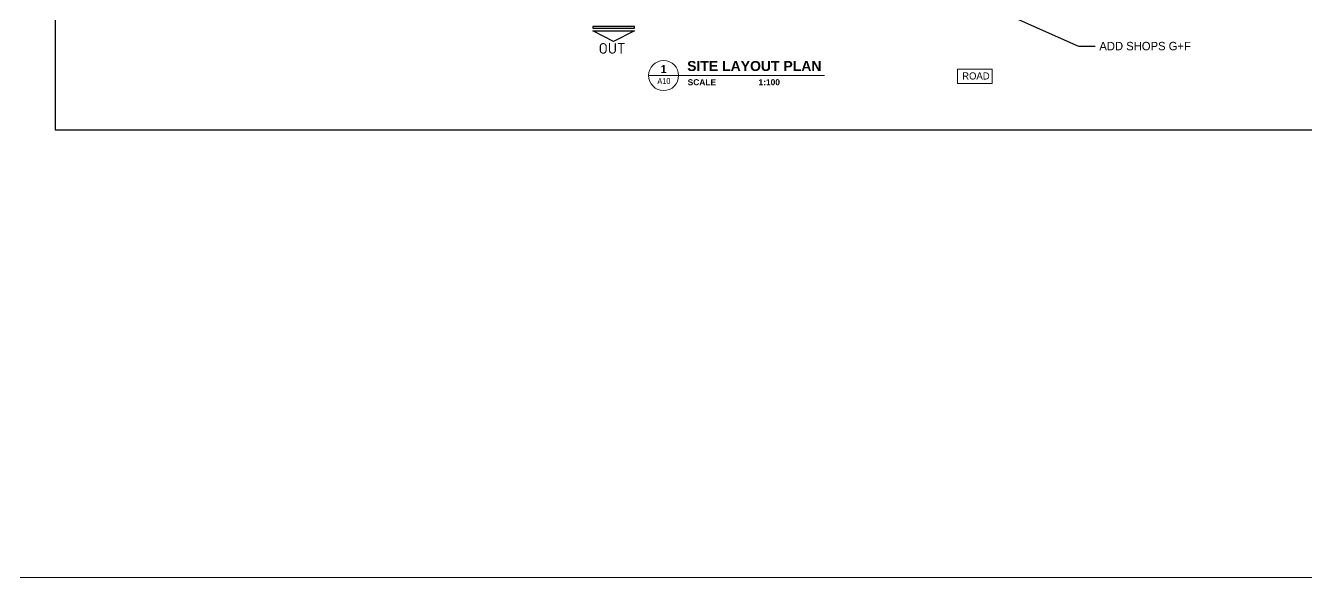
# Model space of a CAD drawing. Header units: millimetres. Extents: x -9083 to 924194, y -232449 to 321637.
# Drawn here: x 562087 to 658074, y 150635 to 191949 of the extents above; entities that cross this region are included whole.
import ezdxf
from ezdxf import colors
from ezdxf.entities.mleader import LeaderData, LeaderLine
from ezdxf.enums import TextEntityAlignment as Align
from ezdxf.math import Vec2, Vec3

# ---------------------------------------------------------------- set-up
doc = ezdxf.new("R2010")
doc.units = ezdxf.units.MM
doc.header["$LTSCALE"] = 400
doc.header["$MEASUREMENT"] = 0
doc.linetypes.add('HIDDEN', pattern=[0.375, 0.25, -0.125])
doc.layers.get('0').update_dxf_attribs({"lineweight": 0, "true_color": 0xff1414})
for name, color, linetype in [('-Wall', 12, 'Continuous'), ('A-TEXT35', 6, 'Continuous'), ('REV. CLOUD', 2, 'Continuous')]:
    doc.layers.add(name, color=color, linetype=linetype)
for name, color, linetype, lineweight in [('AR-PlotLimit', 30, 'HIDDEN', 0), ('DIM-IN', 6, 'Continuous', 9), ('REFER TILTLE 100', 7, 'Continuous', 5), ('TEXT DRAWING TITLE', 7, 'Continuous', 5)]:
    doc.layers.add(name, color=color, linetype=linetype, lineweight=lineweight)
doc.styles.add('arial', font='arial.ttf', dxfattribs={"width": 0.8, "height": 2.2})
doc.styles.add('ARIAL-TITLE', font='arialbd.ttf')
doc.styles.get("Standard").update_dxf_attribs({"font": 'GOTHIC.TTF', "height": 220})
doc.styles.add('style2 f', font='isocpeur.ttf', dxfattribs={"height": 25})

# ---------------------------------------------------------------- blocks, each defined once
blk = doc.blocks.new('A-DETAIL-TITLE-100')
at = {"layer": 'TEXT DRAWING TITLE', "linetype": 'Continuous'}
blk.add_line((0, 0), (-1500, 0), dxfattribs=at)
blk.add_circle((-750, 0), 750, dxfattribs=at)
at = {"layer": 'TEXT DRAWING TITLE', "style": 'ARIAL-TITLE'}
for tag, p, height in [('TITLE1', (450, 937), 500), ('SCALE1', (450, -480), 300), ('SCALE2', (2479, -480), 300)]:
    blk.add_attdef(tag, p, '', height=height, dxfattribs=at)
at = {"layer": 'TEXT DRAWING TITLE', "color": 7, "style": 'ARIAL-TITLE'}
blk.add_attdef('TITLE2_001', (435, 228), '', height=500, dxfattribs=at)
at = {"layer": 'TEXT DRAWING TITLE', "linetype": 'Continuous', "style": 'ARIAL-TITLE'}
blk.add_attdef('DRWG-NO', text='', height=400, dxfattribs=at).set_placement((-751, 326), align=Align.MIDDLE)
at = {"layer": 'TEXT DRAWING TITLE', "linetype": 'Continuous', "style": 'arial', "width": 0.8}
blk.add_attdef('DRAWING-REF', text='', height=300, dxfattribs=at).set_placement((-735, -270), align=Align.MIDDLE)

msp = doc.modelspace()

# ---------------------------------------------------------------- linework, layer by layer
at = {"layer": '-Wall', "ltscale": 0.02}
msp.add_lwpolyline([(675218.28376, 276754.70342), (564302.39933, 276754.70342), (564302.39933, 184157.19153), (675218.28376, 184157.19153)], close=True, dxfattribs=at)
at = {"color": 2}
msp.add_lwpolyline([(537021.82976, 321636.5501), (707496.37661, 321636.5501), (707496.37661, 150635.2698), (537021.82976, 150635.2698)], close=True, dxfattribs=at)
at = {"layer": 'AR-PlotLimit', "linetype": 'ByBlock', "lineweight": 15}
msp.add_lwpolyline([(631936.74787, 188686.09721), (634531.6319, 188686.09721), (634531.6319, 187608.00435), (631936.74787, 187608.00435)], close=True, dxfattribs=at)
at = {"layer": 'REV. CLOUD', "linetype": 'Continuous'}
for points in [[(604584.63987, 191565.59918), (607713.62192, 191565.59918), (606149.13089, 190772.06933), (606149.13089, 190772.06933)], [(604585.2477, 191759.71003), (607713.86646, 191759.71003), (607713.86646, 191890.38502), (604585.2477, 191890.38502)]]:
    msp.add_lwpolyline(points, close=True, dxfattribs=at)
at = {"layer": 'TEXT DRAWING TITLE'}
msp.add_line((611026.76505, 188207.88596), (621967.18218, 188207.88596), dxfattribs=at)

# ---------------------------------------------------------------- block references
ref = msp.add_blockref('A-DETAIL-TITLE-100', (611026.76505, 188207.88596), dxfattribs=dict(at, xscale=1.5, yscale=1.5, zscale=1.5))
ref.add_attrib('TITLE2_001', 'SITE LAYOUT PLAN', (611663.90693, 188550.59606), dxfattribs={"layer": 'REFER TILTLE 100', "color": 7, "height": 750, "style": 'ARIAL-TITLE'})
ref.add_attrib('DRWG-NO', '1', dxfattribs={"layer": 'REFER TILTLE 100', "linetype": 'Continuous', "height": 600, "style": 'ARIAL-TITLE'}).set_placement((609900.11317, 188696.14858), align=Align.MIDDLE)
ref.add_attrib('DRAWING-REF', 'A10', dxfattribs={"layer": 'REFER TILTLE 100', "linetype": 'Continuous', "height": 450, "style": 'arial', "width": 0.8}).set_placement((609924.867, 187803.08855), align=Align.MIDDLE)
ref.add_attrib('SCALE1', 'SCALE', (611701.76505, 187487.14192), dxfattribs={"layer": 'REFER TILTLE 100', "height": 450, "style": 'ARIAL-TITLE'})
ref.add_attrib('SCALE2', '             1:100', (614745.26505, 187487.14192), dxfattribs={"layer": 'REFER TILTLE 100', "height": 450, "style": 'ARIAL-TITLE'})

# ---------------------------------------------------------------- texts
at = {"layer": 'A-TEXT35', "linetype": 'Continuous', "ltscale": 15, "style": 'style2 f'}
msp.add_text('OUT', height=800, dxfattribs=at).set_placement((605031.11689, 189844.48584))
at = {"layer": 'AR-PlotLimit', "linetype": 'ByBlock', "lineweight": 15, "insert": (633306.63602, 188177.96575), "char_height": 532.7411016, "width": 5102.6106132, "attachment_point": 5}
msp.add_mtext('{\\fSuperFrench|b0|i0|c2|p2;ROAD}', dxfattribs=at)

# ---------------------------------------------------------------- leaders
at = {"layer": 'DIM-IN', "color": 2}
ml = msp.add_multileader_mtext('Standard', dxfattribs=at)
ml.set_content('ADD SHOPS G+F', color=2)
ml.set_leader_properties()
ml.build(insert=Vec2(0, 0))
ml.multileader.update_dxf_attribs({"text_right_attachment_type": 6, "dogleg_length": 0.36, "arrow_head_size": 629.97576})
ctx = ml.context
ctx.base_point, ctx.char_height, ctx.arrow_head_size, ctx.landing_gap_size, ctx.plane_origin = Vec3(642243.99831, 190417.38234), 629.9757581, 629.97576, 314.98788, Vec3(616796.74498, 180416.23946)
ctx.right_attachment = 6
notes = []
notes.append((ctx, [(0, (1, 1, 0), (640984.04679, 190417.38234), (1, 0), 1259.95152, [(0, [(634848.23711, 193140.28287)], 0, [])])]))
ctx.mtext.insert, ctx.mtext.flow_direction = Vec3(642558.98619, 190732.37022), 5
for ctx, leaders in notes:
    for number, flags, end, landing, length, lines in leaders:
        leader = LeaderData()
        leader.index, (leader.has_last_leader_line, leader.has_dogleg_vector, leader.attachment_direction) = number, flags
        leader.last_leader_point, leader.dogleg_vector, leader.dogleg_length = Vec3(end), Vec3(landing), length
        for number, points, colour, breaks in lines:
            line = LeaderLine()
            line.index, line.vertices, line.color, line.breaks = number, Vec3.list(points), colors.encode_raw_color(colour), breaks
            leader.lines.append(line)
        ctx.leaders.append(leader)

doc.saveas('drawing.dxf')
